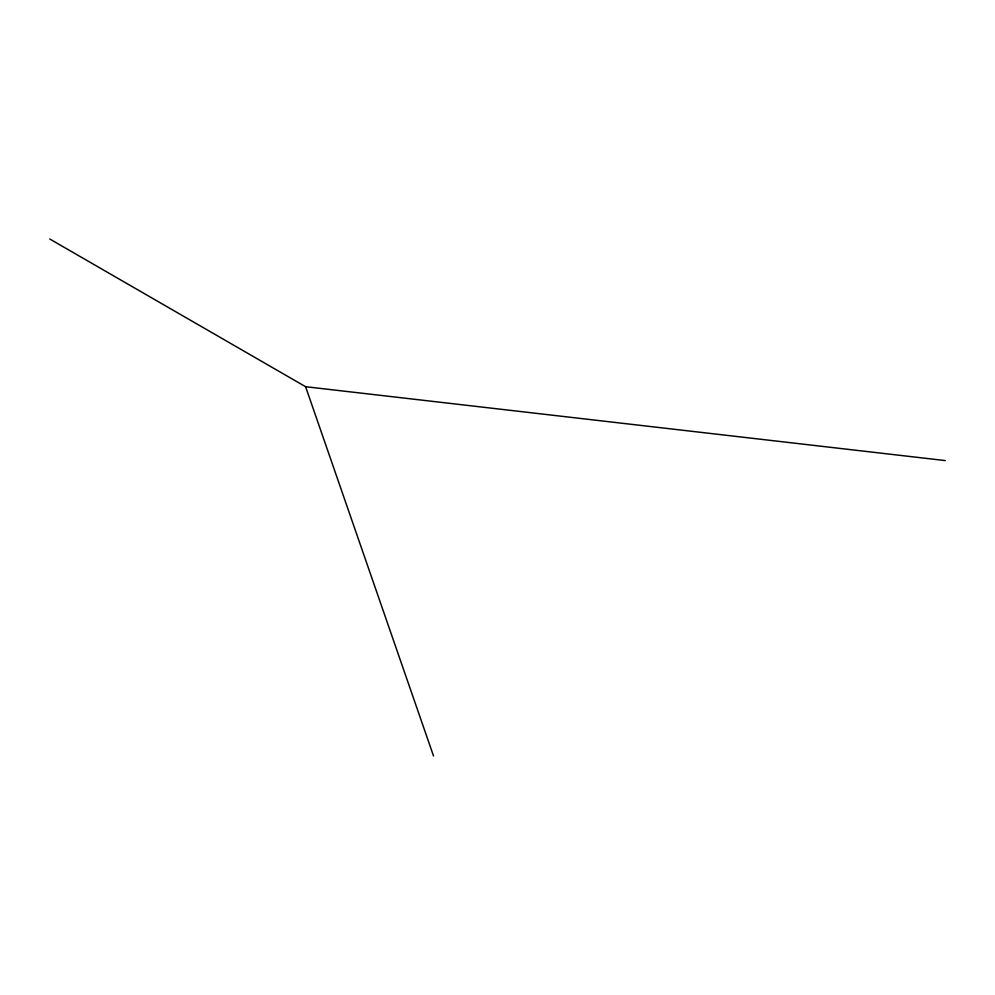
<?xml version="1.0" encoding="UTF-8"?>
<svg xmlns="http://www.w3.org/2000/svg" width="995" height="995" viewBox="0 0 995 995"><rect width="100%" height="100%" fill="white"/><g stroke="black" fill="none" stroke-linecap="round" stroke-linejoin="round"><path stroke-width="1.49" d="M49.75 238.999L305.602 386.707L945.25 460.573M305.602 386.707L433.534 756.001"/></g></svg>
